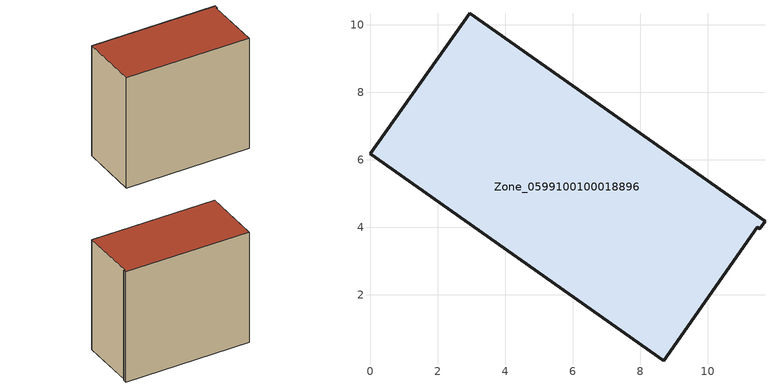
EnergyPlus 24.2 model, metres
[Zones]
Zone_0599100100018896
 floor ground (C_G): 11.47,4 8.7,0.04 0,6.18 2.94,10.35 11.69,4.17 11.54,3.95 z4.66
 wall outside (C_F): 11.69,4.17 2.94,10.35 0,6.18 8.7,0.04 11.47,4 11.54,3.95 11.69,4.17 z4.66:14.49
 roof outside (C_R): 11.54,3.95 11.69,4.17 2.94,10.35 0,6.18 8.7,0.04 11.47,4 z14.49
[BUILDING]
Pand.0599100100018896: North Axis=0; Terrain=City; Loads Convergence Tolerance Value=0.04; Temperature Convergence Tolerance Value=0.4; Solar Distribution=FullExterior; Maximum Number of Warmup Days=25; Minimum Number of Warmup Days=1
[Site:Location]
Rotterdam.The.Hague.AP_ZH_NLD Design_Conditions: Latitude=51.96; Longitude=4.45; Time Zone=1; Elevation=-4.5
[SITE:GROUNDTEMPERATURE:BUILDINGSURFACE]
18, 18, 18, 18, 18, 18, 18, 18, 18, 18, 18, 18
[MATERIAL] Thermal Absorptance=0.9; Solar Absorptance=0.7; Visible Absorptance=0.7
Name | Roughness | Thickness | Conductivity | Density | Specific Heat
G.TI.2015-2018 | MediumSmooth | 0.15 | 0.0428571 | 540 | 1210
F.TI.2015-2018 | Rough | 0.3 | 0.0666667 | 1920 | 840
R.TI.2015-2018 | MediumRough | 0.2 | 0.0333333 | 1500 | 1000
[CONSTRUCTION]
C_G: G.TI.2015-2018
C_F: F.TI.2015-2018
C_R: R.TI.2015-2018
[ZONE]
Zone_0599100100018896: Type=1; Multiplier=1; Ceiling Height=Autocalculate; Volume=Autocalculate; Floor Area=autocalculate; Part of Total Floor Area=Yes
[ZONEINFILTRATION:DESIGNFLOWRATE]
Infil_Zone_0599100100018896: Zone or ZoneList or Space or SpaceList=Zone_0599100100018896; Schedule=AlwaysOn; Design Flow Rate Calculation Method=Flow/Area; Flow Rate per Floor Area=0.0015; Constant Term Coefficient=1; Temperature Term Coefficient=0; Velocity Term Coefficient=0; Velocity Squared Term Coefficient=0
[HVACTEMPLATE:ZONE:IDEALLOADSAIRSYSTEM]
Zone_0599100100018896: Maximum Heating Supply Air Temperature=50; Minimum Cooling Supply Air Temperature=13; Maximum Heating Supply Air Humidity Ratio=0.0156; Minimum Cooling Supply Air Humidity Ratio=0.0077; Heating Limit=NoLimit; Cooling Limit=NoLimit; Dehumidification Control Type=ConstantSensibleHeatRatio; Cooling Sensible Heat Ratio=0.7; Dehumidification Setpoint=60; Humidification Control Type=None; Humidification Setpoint=30; Outdoor Air Method=None; Outdoor Air Flow Rate per Person=0.00944; Outdoor Air Flow Rate per Zone Floor Area=0; Outdoor Air Flow Rate per Zone=0; Demand Controlled Ventilation Type=None; Outdoor Air Economizer Type=NoEconomizer; Heat Recovery Type=None; Sensible Heat Recovery Effectiveness=0.7; Latent Heat Recovery Effectiveness=0.65
[ZONECONTROL:THERMOSTAT]
ThermostatControl_Zone_0599100100018896: Zone or ZoneList=Zone_0599100100018896; Control Type Schedule=DualSetpointControlType; Control 1=Thermostat_Zone_0599100100018896; Temperature Difference Between Cutout And Setpoint=0
[THERMOSTATSETPOINT:DUALSETPOINT]
Thermostat_Zone_0599100100018896: Heating Setpoint Temperature Schedule=HeatingSetpoint_Zone_0599100100018896; Cooling Setpoint Temperature Schedule=CoolingSetpoint_Zone_0599100100018896
[SCHEDULE:COMPACT]
HeatingSetpoint_Zone_0599100100018896: Through: 12/31, For: AllDays, Until: 24:00, 21
CoolingSetpoint_Zone_0599100100018896: Through: 12/31, For: AllDays, Until: 24:00, 24
DualSetpointControlType: Through: 12/31, For: AllDays, Until: 24:00, 4
AlwaysOn: Through: 12/31, For: AllDays, Until: 24:00, 1
